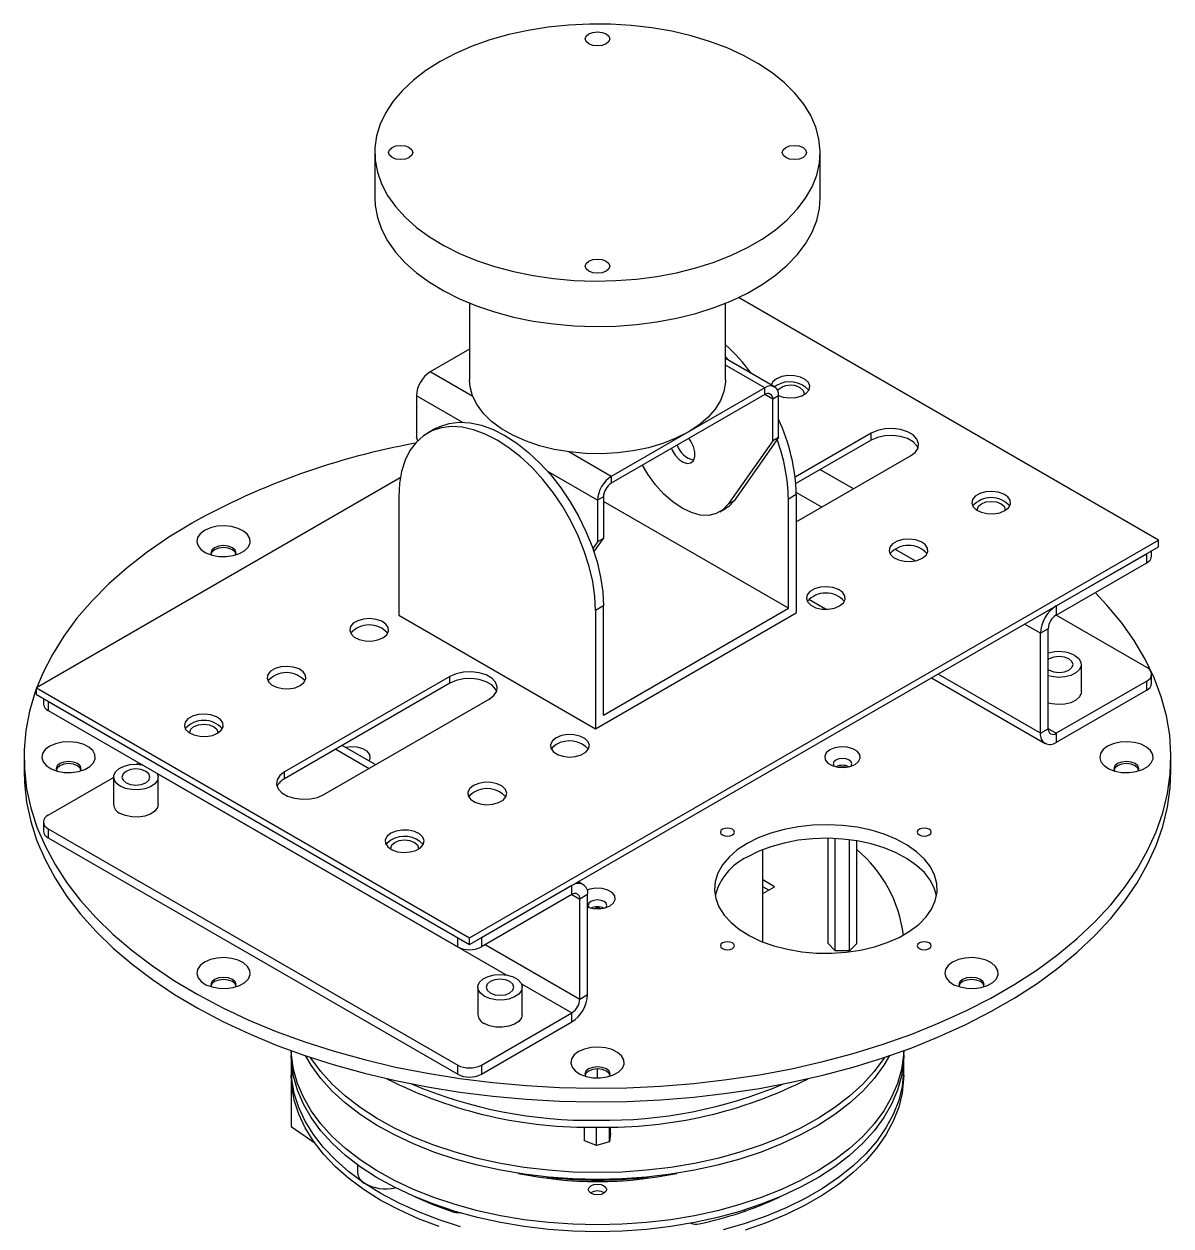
# Model space of a CAD drawing. Header units: millimetres. Extents: x 0 to 597, y 0 to 420.
# Drawn here: x 173 to 241.6, y 110.2 to 182.1 of the extents above; entities that cross this region are included whole.
import ezdxf

# ---------------------------------------------------------------- set-up
doc = ezdxf.new("R2010")
doc.units = ezdxf.units.MM

msp = doc.modelspace()

# ---------------------------------------------------------------- linework, layer by layer
at = {"color": 7, "linetype": 'Continuous', "lineweight": 25}
for p, q in [((193.96, 174.457), (193.96, 171.736)), ((220.627, 171.736), (220.627, 174.457)), ((240.881, 151.253), (215.727, 165.774)), ((199.627, 165.438), (199.627, 160.848)), ((214.96, 160.848), (214.96, 165.438)), ((199.627, 162.682), (197.276, 161.325)), ((215.169, 162.003), (214.96, 162.223)), ((217.894, 160.43), (214.96, 162.124)), ((218.018, 160.506), (217.9, 160.426)), ((196.451, 159.896), (196.451, 157.402)), ((217.311, 160.372), (208.118, 155.065)), ((217.311, 159.964), (208.118, 154.657)), ((217.311, 159.964), (217.311, 160.372)), ((218.136, 159.896), (217.782, 159.692)), ((218.136, 157.402), (218.136, 159.896)), ((217.782, 157.198), (217.782, 159.692)), ((197.588, 157.927), (197.117, 157.655)), ((223.675, 157.648), (219.131, 155.025)), ((223.675, 157.24), (223.675, 157.648)), ((196.528, 157.202), (196.451, 157.402)), ((217.782, 157.198), (215.117, 153.405)), ((218.136, 157.402), (215.47, 153.609)), ((218.136, 157.402), (217.782, 157.198)), ((223.675, 157.24), (219.169, 154.639)), ((219.196, 152.342), (226.032, 156.288)), ((195.482, 154.98), (173.706, 142.409)), ((208.118, 155.065), (208.118, 154.657)), ((195.39, 153.84), (195.39, 146.763)), ((207.647, 153.841), (207.293, 153.637)), ((207.293, 153.637), (207.293, 151.143)), ((207.647, 153.841), (207.647, 151.347)), ((218.725, 147.171), (207.647, 153.567)), ((215.47, 153.609), (215.117, 153.405)), ((219.196, 153.976), (218.725, 153.704)), ((218.725, 147.171), (218.725, 153.704)), ((219.196, 153.976), (219.196, 146.899)), ((214.611, 152.936), (214.964, 153.14)), ((199.633, 127.441), (240.881, 151.253)), ((207.293, 151.143), (207.013, 150.744)), ((207.082, 150.543), (207.647, 151.347)), ((207.647, 151.347), (207.293, 151.143)), ((240.881, 150.845), (240.881, 151.253)), ((199.633, 127.033), (240.881, 150.845)), ((234.753, 147.307), (240.174, 150.437)), ((240.174, 149.892), (240.174, 150.437)), ((240.467, 150.301), (240.467, 150.606)), ((234.753, 146.763), (240.174, 149.892)), ((207.647, 147.308), (207.175, 147.036)), ((207.175, 147.036), (207.175, 139.96)), ((207.175, 139.96), (219.196, 146.899)), ((207.647, 140.776), (207.647, 147.308)), ((207.647, 140.776), (218.725, 147.171)), ((234.753, 147.307), (234.753, 146.763)), ((195.39, 146.763), (207.175, 139.96)), ((240.174, 143.632), (234.752, 146.762)), ((234.281, 145.946), (233.81, 145.674)), ((233.81, 139.686), (233.81, 145.674)), ((234.281, 139.958), (234.281, 145.946)), ((236.263, 142.169), (236.263, 143.803)), ((240.467, 142.68), (240.467, 143.224)), ((198.454, 143.089), (188.555, 137.374)), ((198.454, 142.681), (188.555, 136.966)), ((198.454, 142.681), (198.454, 143.089)), ((227.29, 142.999), (234.086, 139.076)), ((240.174, 142.816), (234.753, 139.686)), ((240.174, 142.271), (240.174, 142.816)), ((173.706, 142.001), (173.706, 142.409)), ((173.706, 142.409), (199.633, 127.441)), ((173.706, 142.001), (199.633, 127.033)), ((240.174, 142.271), (234.753, 139.142)), ((174.12, 141.761), (174.12, 141.456)), ((174.413, 141.592), (198.926, 127.441)), ((174.413, 141.592), (174.413, 141.048)), ((174.413, 141.048), (198.926, 126.897)), ((190.912, 136.014), (200.811, 141.729)), ((233.81, 139.686), (234.281, 139.958)), ((234.753, 139.686), (234.753, 139.142)), ((194.013, 137.804), (192.01, 138.96)), ((172.96, 138.257), (172.96, 137.441)), ((241.627, 137.441), (241.627, 138.257)), ((179.694, 137.837), (179.834, 137.917)), ((174.413, 134.788), (178.324, 137.046)), ((178.324, 137.067), (178.324, 135.434)), ((180.991, 135.434), (180.991, 137.067)), ((188.555, 136.966), (188.555, 137.374)), ((174.12, 134.38), (174.12, 133.835)), ((174.413, 133.971), (198.926, 119.82)), ((174.413, 133.971), (174.413, 133.427)), ((174.413, 133.427), (198.926, 119.276)), ((221.094, 127.1), (221.094, 133.397)), ((221.524, 126.666), (221.524, 133.384)), ((222.39, 126.664), (222.39, 133.308)), ((222.826, 127.096), (222.826, 133.244)), ((217.193, 127.192), (217.193, 132.723)), ((205.761, 130.571), (200.34, 127.441)), ((205.761, 130.027), (205.761, 130.571)), ((206.428, 130.637), (206.152, 130.796)), ((217.9, 130.5), (217.193, 130.908)), ((217.193, 130.091), (217.9, 130.5)), ((217.546, 130.296), (217.193, 130.5)), ((205.761, 130.027), (200.34, 126.897)), ((206.704, 130.026), (206.233, 129.754)), ((206.233, 123.766), (206.233, 129.754)), ((206.704, 124.038), (206.704, 130.026)), ((198.926, 126.897), (198.926, 127.441)), ((199.633, 127.033), (199.633, 127.441)), ((200.34, 127.441), (200.34, 126.897)), ((221.524, 126.666), (221.094, 127.1)), ((222.39, 126.664), (221.524, 126.666)), ((222.826, 127.096), (222.39, 126.664)), ((200.126, 124.481), (200.126, 122.848)), ((202.793, 122.848), (202.793, 124.481)), ((206.233, 123.766), (206.704, 124.038)), ((200.34, 119.82), (205.761, 122.95)), ((200.34, 119.276), (205.761, 122.405)), ((205.761, 122.405), (205.761, 122.95)), ((188.96, 120.683), (188.96, 120.43)), ((225.627, 120.43), (225.627, 120.683)), ((188.949, 119.673), (188.96, 119.678)), ((188.96, 119.666), (188.949, 119.673)), ((188.949, 119.673), (188.949, 116.135)), ((188.96, 119.613), (188.96, 119.205)), ((198.926, 119.276), (198.926, 119.82)), ((200.34, 119.82), (200.34, 119.276)), ((207.29, 119.053), (207.29, 119.593)), ((225.627, 119.205), (225.627, 119.613)), ((188.949, 116.135), (190.32, 115.204)), ((206.516, 115.281), (206.516, 116.116)), ((207.234, 115.002), (207.234, 116.106)), ((208.012, 115.222), (208.012, 116.114)), ((208.071, 115.721), (208.071, 116.116)), ((207.234, 115.002), (206.516, 115.281)), ((208.012, 115.222), (207.234, 115.002)), ((208.071, 115.721), (208.012, 115.222)), ((192.929, 113.853), (192.929, 113.381)), ((198.052, 111.227), (198.052, 111.289)), ((216.111, 111.077), (216.075, 111.139)), ((216.707, 111.348), (216.707, 111.291))]:
    msp.add_line(p, q, dxfattribs=at)
at = {"color": 8, "linetype": 'Continuous', "lineweight": 25}
for p, q in [((199.822, 159.855), (197.276, 161.325)), ((217.311, 160.372), (214.96, 161.729)), ((199.186, 158.317), (196.451, 159.896)), ((217.782, 159.692), (217.311, 159.964)), ((208.118, 155.065), (205.572, 156.535)), ((222.614, 154.315), (220.61, 155.471)), ((207.293, 153.637), (204.323, 155.351)), ((220.728, 153.226), (219.195, 154.111)), ((226.305, 150.007), (225.089, 150.709)), ((220.95, 147.11), (219.937, 147.695)), ((233.81, 145.674), (232.867, 146.219)), ((233.81, 139.686), (227.681, 143.225)), ((234.753, 139.686), (234.281, 139.958)), ((191.619, 138.735), (193.622, 137.578)), ((179.834, 137.917), (180.025, 137.807)), ((180.939, 137.28), (201.828, 125.221)), ((205.761, 130.026), (206.233, 129.754)), ((200.575, 127.032), (206.233, 123.766)), ((202.741, 124.693), (205.761, 122.95))]:
    msp.add_line(p, q, dxfattribs=at)
at = {"color": 7, "linetype": 'Continuous', "lineweight": 25, "flags": 128}
for points in [[(197.865, 179.9), (197.024, 179.367), (196.273, 178.79), (195.618, 178.175), (195.066, 177.528), (194.622, 176.853), (194.289, 176.158), (194.071, 175.447), (193.968, 174.728), (193.983, 174.006), (194.114, 173.289), (194.362, 172.582), (194.723, 171.891), (195.195, 171.223), (195.772, 170.583), (196.452, 169.977), (197.226, 169.411), (198.089, 168.889), (199.033, 168.415), (200.049, 167.995), (201.129, 167.632), (202.263, 167.329), (203.442, 167.088), (204.654, 166.913), (205.889, 166.803), (207.137, 166.761), (208.386, 166.786), (209.626, 166.879), (210.845, 167.038), (212.033, 167.263), (213.179, 167.551), (214.273, 167.899), (215.306, 168.305), (216.269, 168.766), (217.153, 169.276), (217.95, 169.831), (218.654, 170.428), (219.257, 171.06), (219.756, 171.721), (220.145, 172.407), (220.421, 173.111), (220.582, 173.826), (220.626, 174.548), (220.552, 175.268), (220.363, 175.981), (220.058, 176.681), (219.641, 177.361), (219.116, 178.016), (218.487, 178.639), (217.759, 179.226), (216.94, 179.771), (216.035, 180.269), (215.054, 180.716), (214.005, 181.108), (212.897, 181.442), (211.739, 181.714), (210.542, 181.922), (209.317, 182.065), (208.074, 182.141), (206.824, 182.15), (205.579, 182.091), (204.348, 181.964), (203.143, 181.772), (201.975, 181.516), (200.853, 181.197), (199.788, 180.819), (198.789, 180.386), (197.865, 179.9)], [(207.812, 180.961), (207.574, 180.87), (207.293, 180.837), (207.013, 180.87), (206.775, 180.961), (206.616, 181.099), (206.56, 181.261), (206.616, 181.423), (206.775, 181.56), (207.013, 181.652), (207.293, 181.684), (207.574, 181.652), (207.812, 181.56), (207.971, 181.423), (208.027, 181.261), (207.971, 181.099), (207.812, 180.961)], [(196.027, 174.158), (195.789, 174.066), (195.508, 174.034), (195.228, 174.066), (194.99, 174.158), (194.831, 174.295), (194.775, 174.457), (194.831, 174.619), (194.99, 174.757), (195.228, 174.848), (195.508, 174.881), (195.789, 174.848), (196.027, 174.757), (196.186, 174.619), (196.241, 174.457), (196.186, 174.295), (196.027, 174.158)], [(219.597, 174.158), (219.359, 174.066), (219.078, 174.034), (218.798, 174.066), (218.56, 174.158), (218.401, 174.295), (218.345, 174.457), (218.401, 174.619), (218.56, 174.757), (218.798, 174.848), (219.078, 174.881), (219.359, 174.848), (219.597, 174.757), (219.756, 174.619), (219.812, 174.457), (219.756, 174.295), (219.597, 174.158)], [(193.96, 171.736), (193.983, 171.285), (194.114, 170.567), (194.362, 169.86), (194.723, 169.169), (195.195, 168.501), (195.772, 167.861), (196.452, 167.255), (197.226, 166.689), (198.089, 166.167), (199.033, 165.694), (200.049, 165.274), (201.129, 164.91), (202.263, 164.607), (203.442, 164.367), (204.654, 164.191), (205.889, 164.081), (207.137, 164.039), (208.386, 164.064), (209.626, 164.157), (210.845, 164.316), (212.033, 164.541), (213.179, 164.829), (214.273, 165.177), (215.306, 165.584), (216.269, 166.044), (217.153, 166.554), (217.95, 167.11), (218.654, 167.706), (219.257, 168.338), (219.756, 169), (220.145, 169.685), (220.421, 170.389), (220.582, 171.105), (220.627, 171.736)], [(207.812, 167.355), (207.574, 167.263), (207.293, 167.231), (207.013, 167.263), (206.775, 167.355), (206.616, 167.492), (206.56, 167.654), (206.616, 167.816), (206.775, 167.953), (207.013, 168.045), (207.293, 168.077), (207.574, 168.045), (207.812, 167.953), (207.971, 167.816), (208.027, 167.654), (207.971, 167.492), (207.812, 167.355)], [(212.714, 157.719), (211.992, 157.351), (211.196, 157.039), (210.338, 156.786), (209.432, 156.598), (208.493, 156.477), (207.534, 156.425), (206.572, 156.442), (205.621, 156.529), (204.696, 156.684), (203.813, 156.905), (202.984, 157.188), (202.223, 157.528), (201.542, 157.921), (200.952, 158.361), (200.462, 158.839), (200.08, 159.349), (199.811, 159.883), (199.661, 160.432), (199.627, 160.848)], [(214.96, 160.848), (214.956, 160.709), (214.866, 160.156), (214.656, 159.614), (214.329, 159.091), (213.892, 158.595), (213.351, 158.136), (212.714, 157.719)], [(218.018, 160.914), (217.795, 160.734), (217.691, 160.547)], [(218.136, 159.902), (218.419, 159.81), (218.794, 159.765), (219.176, 159.792), (219.521, 159.89), (219.792, 160.047), (219.961, 160.246), (220.008, 160.466), (219.93, 160.683), (219.733, 160.873), (219.44, 161.016), (219.082, 161.097), (218.698, 161.106), (218.33, 161.043), (218.018, 160.914), (218.018, 160.914)], [(219.432, 160.37), (219.613, 160.214), (219.676, 160.03), (219.668, 159.962)], [(197.588, 157.927), (197.847, 158.059), (198.407, 158.243), (199.016, 158.316), (199.665, 158.279), (200.344, 158.131), (201.044, 157.875), (201.754, 157.515), (202.465, 157.055), (203.164, 156.503), (203.844, 155.866), (204.493, 155.154), (205.102, 154.378), (205.662, 153.548), (206.165, 152.676), (206.604, 151.776), (206.972, 150.86), (207.264, 149.942), (207.476, 149.036), (207.604, 148.153), (207.647, 147.308)], [(207.175, 147.036), (207.132, 147.881), (207.004, 148.764), (206.792, 149.67), (206.5, 150.588), (206.132, 151.504), (205.693, 152.404), (205.19, 153.276), (204.63, 154.106), (204.021, 154.882), (203.372, 155.594), (202.693, 156.231), (201.993, 156.783), (201.283, 157.243), (200.573, 157.603), (199.873, 157.859), (199.193, 158.007), (198.544, 158.044), (197.936, 157.97), (197.375, 157.787), (196.872, 157.496), (196.433, 157.103), (196.065, 156.612), (195.773, 156.032), (195.562, 155.369), (195.433, 154.635), (195.39, 153.84)], [(226.032, 156.288), (226.316, 156.507), (226.482, 156.764), (226.516, 157.037), (226.415, 157.304), (226.187, 157.545), (225.852, 157.738), (225.436, 157.87), (224.972, 157.928), (224.499, 157.908), (224.054, 157.813), (223.675, 157.648)], [(211.714, 156.733), (211.756, 156.639), (211.942, 156.335), (212.173, 156.084), (212.424, 155.915), (212.669, 155.845), (212.88, 155.883), (213.035, 156.023), (213.116, 156.251), (213.116, 156.543), (213.035, 156.865), (212.88, 157.185), (212.767, 157.349)], [(226.482, 156.764), (226.415, 156.896), (226.187, 157.136), (225.852, 157.33), (225.436, 157.461), (224.972, 157.52), (224.499, 157.5), (224.054, 157.404), (223.675, 157.24)], [(215.117, 153.405), (214.798, 153.064), (214.406, 152.838), (213.952, 152.733), (213.449, 152.752), (212.913, 152.896), (212.361, 153.159), (211.808, 153.534), (211.273, 154.009), (210.77, 154.57), (210.316, 155.199), (209.996, 155.741)], [(231.688, 153.022), (231.912, 153.203), (232.021, 153.415), (232.005, 153.637), (231.866, 153.843), (231.618, 154.012), (231.288, 154.126), (230.912, 154.171), (230.531, 154.144), (230.186, 154.047), (229.914, 153.89), (229.745, 153.691), (229.698, 153.471), (229.777, 153.254), (229.973, 153.063), (230.266, 152.92), (230.624, 152.839), (231.008, 152.83), (231.376, 152.893), (231.688, 153.022)], [(215.47, 153.609), (215.152, 153.268), (214.964, 153.14)], [(230.039, 153.022), (230.03, 153.09), (230.094, 153.274), (230.274, 153.43), (230.545, 153.535), (230.863, 153.571), (231.182, 153.535), (231.453, 153.43)], [(231.453, 153.43), (231.633, 153.274), (231.697, 153.09), (231.688, 153.022)], [(183.016, 152.272), (181.633, 151.426), (180.339, 150.534), (179.137, 149.599), (178.032, 148.626), (177.029, 147.617), (176.13, 146.575), (175.338, 145.505), (174.656, 144.41), (174.087, 143.293), (173.726, 142.42)], [(183.77, 151.837), (183.507, 151.637), (183.347, 151.403), (183.302, 151.152), (183.377, 150.904), (183.564, 150.677), (183.85, 150.488), (184.214, 150.35), (184.63, 150.274), (185.065, 150.265), (185.489, 150.325), (185.868, 150.448), (186.176, 150.626), (186.39, 150.845), (186.493, 151.089), (186.478, 151.341), (186.346, 151.581), (186.107, 151.791), (185.779, 151.956), (185.386, 152.064), (184.956, 152.107), (184.523, 152.081), (184.117, 151.989), (183.77, 151.837)], [(226.739, 150.165), (226.962, 150.345), (227.071, 150.558), (227.056, 150.779), (226.916, 150.986), (226.668, 151.155), (226.338, 151.268), (225.962, 151.314), (225.581, 151.286), (225.236, 151.189), (224.964, 151.032), (224.796, 150.833), (224.748, 150.613), (224.827, 150.396), (225.023, 150.206), (225.317, 150.062), (225.674, 149.982), (226.058, 149.973), (226.426, 150.036), (226.739, 150.165)], [(184.371, 150.796), (184.209, 150.655), (184.152, 150.49), (184.188, 150.357)], [(184.371, 150.673), (184.209, 150.533), (184.159, 150.429)], [(185.616, 150.357), (185.652, 150.49), (185.594, 150.655), (185.432, 150.796), (185.189, 150.89), (184.902, 150.923), (184.615, 150.89), (184.371, 150.796)], [(185.644, 150.429), (185.594, 150.533), (185.432, 150.673), (185.189, 150.767), (184.902, 150.8), (184.615, 150.767), (184.371, 150.673)], [(221.789, 147.307), (222.012, 147.488), (222.122, 147.7), (222.106, 147.922), (221.966, 148.128), (221.718, 148.297), (221.388, 148.411), (221.012, 148.456), (220.631, 148.429), (220.286, 148.332), (220.015, 148.175), (219.846, 147.976), (219.798, 147.756), (219.877, 147.539), (220.074, 147.348), (220.367, 147.205), (220.725, 147.124), (221.108, 147.115), (221.476, 147.178), (221.789, 147.307)], [(173.706, 142.366), (173.632, 142.16), (173.293, 141.013), (173.072, 139.856), (172.968, 138.694), (172.983, 137.53), (173.116, 136.369), (173.367, 135.214), (173.735, 134.07), (174.218, 132.94), (174.816, 131.829), (175.525, 130.74), (176.344, 129.676), (177.27, 128.643), (178.299, 127.642), (179.428, 126.678), (180.654, 125.754), (181.971, 124.873), (183.375, 124.038), (184.862, 123.252), (186.426, 122.518), (188.062, 121.838), (189.764, 121.215), (191.527, 120.651), (193.344, 120.147), (195.209, 119.705), (197.116, 119.328), (199.058, 119.016), (201.028, 118.77), (203.02, 118.591), (205.027, 118.48), (207.041, 118.438), (209.057, 118.463), (211.066, 118.557), (213.062, 118.719), (215.038, 118.948), (216.988, 119.244), (218.904, 119.605), (220.781, 120.031), (222.61, 120.519), (224.387, 121.068), (226.105, 121.677), (227.758, 122.343), (229.341, 123.064), (230.847, 123.837), (232.273, 124.66), (233.612, 125.53), (234.861, 126.443), (236.014, 127.398), (237.069, 128.389), (238.021, 129.415), (238.867, 130.471), (239.604, 131.554), (240.229, 132.661), (240.742, 133.786), (241.138, 134.927), (241.419, 136.08), (241.581, 137.239), (241.626, 138.403), (241.552, 139.566), (241.36, 140.724), (241.05, 141.874), (240.624, 143.012), (240.084, 144.133), (239.43, 145.233), (238.665, 146.31), (237.792, 147.359), (237.085, 148.109)], [(194.447, 145.402), (194.671, 145.583), (194.78, 145.795), (194.764, 146.017), (194.625, 146.223), (194.377, 146.393), (194.047, 146.506), (193.671, 146.552), (193.29, 146.524), (192.945, 146.427), (192.673, 146.27), (192.504, 146.071), (192.457, 145.851), (192.536, 145.634), (192.732, 145.443), (193.025, 145.3), (193.383, 145.219), (193.767, 145.21), (194.135, 145.274), (194.447, 145.402)], [(235.872, 144.347), (236.108, 144.162), (236.239, 143.946), (236.254, 143.716), (236.151, 143.495), (235.94, 143.3), (235.639, 143.151), (235.274, 143.059), (234.879, 143.033), (234.489, 143.076), (234.281, 143.13)], [(234.281, 143.5), (234.34, 143.462), (234.61, 143.358), (234.929, 143.321), (235.248, 143.358), (235.519, 143.462), (235.699, 143.618), (235.763, 143.803), (235.699, 143.987), (235.519, 144.143), (235.248, 144.247), (234.929, 144.284), (234.61, 144.247), (234.34, 144.143), (234.281, 144.105)], [(189.498, 142.545), (189.721, 142.725), (189.83, 142.938), (189.815, 143.159), (189.675, 143.366), (189.427, 143.535), (189.097, 143.649), (188.721, 143.694), (188.34, 143.667), (187.995, 143.569), (187.723, 143.413), (187.555, 143.213), (187.507, 142.993), (187.586, 142.776), (187.783, 142.586), (188.076, 142.443), (188.433, 142.362), (188.817, 142.353), (189.185, 142.416), (189.498, 142.545)], [(200.811, 141.729), (201.096, 141.948), (201.262, 142.204), (201.295, 142.477), (201.195, 142.745), (200.967, 142.985), (200.632, 143.179), (200.215, 143.31), (199.752, 143.369), (199.279, 143.349), (198.834, 143.253), (198.454, 143.089)], [(201.262, 142.205), (201.195, 142.337), (200.967, 142.577), (200.632, 142.771), (200.215, 142.902), (199.752, 142.96), (199.279, 142.941), (198.834, 142.845), (198.454, 142.681)], [(236.263, 142.169), (236.254, 142.083), (236.151, 141.862), (235.94, 141.667), (235.639, 141.518), (235.274, 141.426), (234.879, 141.4), (234.489, 141.443), (234.281, 141.497)], [(184.548, 139.687), (184.771, 139.868), (184.881, 140.08), (184.865, 140.302), (184.725, 140.508), (184.477, 140.678), (184.147, 140.791), (183.771, 140.837), (183.39, 140.809), (183.045, 140.712), (182.774, 140.555), (182.605, 140.356), (182.557, 140.136), (182.636, 139.919), (182.833, 139.728), (183.126, 139.585), (183.484, 139.505), (183.867, 139.495), (184.235, 139.559), (184.548, 139.687)], [(182.898, 139.688), (182.89, 139.755), (182.953, 139.94), (183.134, 140.096), (183.404, 140.2), (183.723, 140.237), (184.042, 140.2), (184.312, 140.096), (184.493, 139.94), (184.556, 139.755), (184.548, 139.688)], [(204.818, 139.415), (204.595, 139.235), (204.486, 139.022), (204.502, 138.801), (204.641, 138.594), (204.889, 138.425), (205.219, 138.312), (205.595, 138.266), (205.976, 138.294), (206.321, 138.391), (206.593, 138.548), (206.762, 138.747), (206.809, 138.967), (206.73, 139.184), (206.534, 139.374), (206.241, 139.518), (205.883, 139.598), (205.499, 139.607), (205.131, 139.544), (204.818, 139.415)], [(174.495, 138.911), (174.232, 138.71), (174.072, 138.476), (174.028, 138.226), (174.102, 137.978), (174.289, 137.751), (174.575, 137.561), (174.939, 137.423), (175.355, 137.347), (175.79, 137.339), (176.214, 137.398), (176.593, 137.521), (176.901, 137.699), (177.115, 137.919), (177.218, 138.163), (177.203, 138.414), (177.072, 138.654), (176.833, 138.864), (176.504, 139.03), (176.111, 139.138), (175.681, 139.181), (175.248, 139.155), (174.842, 139.063), (174.495, 138.911)], [(204.818, 139.007), (204.595, 138.827), (204.532, 138.735)], [(237.829, 138.911), (237.565, 138.71), (237.405, 138.476), (237.361, 138.226), (237.435, 137.978), (237.622, 137.751), (237.908, 137.561), (238.273, 137.423), (238.688, 137.347), (239.124, 137.339), (239.547, 137.398), (239.927, 137.521), (240.235, 137.699), (240.448, 137.919), (240.552, 138.163), (240.537, 138.414), (240.405, 138.654), (240.166, 138.864), (239.837, 139.03), (239.444, 139.138), (239.015, 139.181), (238.581, 139.155), (238.176, 139.063), (237.829, 138.911)], [(193.619, 138.031), (193.689, 138.204), (193.657, 138.417), (193.5, 138.611), (193.238, 138.762), (192.903, 138.852), (192.534, 138.871), (192.235, 138.83)], [(221.206, 138.693), (220.993, 138.518), (220.897, 138.311), (220.93, 138.098), (221.086, 137.904), (221.348, 137.753), (221.684, 137.663), (222.053, 137.644), (222.411, 137.699), (222.714, 137.822), (222.927, 137.997), (223.023, 138.204), (222.99, 138.417), (222.834, 138.611), (222.572, 138.762), (222.236, 138.852), (221.867, 138.871), (221.509, 138.815), (221.206, 138.693)], [(222.481, 137.72), (222.483, 137.724), (222.527, 137.849), (222.483, 137.974), (222.361, 138.08), (222.177, 138.151), (221.96, 138.176), (221.743, 138.151), (221.559, 138.08)], [(175.096, 137.869), (174.934, 137.729), (174.877, 137.563), (174.913, 137.431)], [(175.096, 137.747), (174.934, 137.607), (174.884, 137.502)], [(176.341, 137.431), (176.377, 137.563), (176.32, 137.729), (176.157, 137.869), (175.914, 137.963), (175.627, 137.996), (175.34, 137.963), (175.096, 137.869)], [(176.369, 137.502), (176.32, 137.607), (176.157, 137.747), (175.914, 137.841), (175.627, 137.874), (175.34, 137.841), (175.096, 137.747)], [(178.714, 136.523), (178.478, 136.707), (178.347, 136.924), (178.332, 137.153), (178.435, 137.375), (178.647, 137.569), (178.948, 137.719), (179.312, 137.811), (179.707, 137.836), (180.025, 137.807)], [(180.246, 137.407), (179.976, 137.512), (179.657, 137.548), (179.338, 137.512), (179.068, 137.407), (178.887, 137.251), (178.824, 137.067), (178.887, 136.883), (179.068, 136.727), (179.338, 136.623), (179.657, 136.586), (179.976, 136.623), (180.246, 136.727), (180.427, 136.883), (180.491, 137.067), (180.427, 137.251), (180.246, 137.407)], [(221.559, 138.08), (221.436, 137.974), (221.393, 137.849), (221.436, 137.724), (221.439, 137.72)], [(221.961, 137.681), (221.802, 137.663), (221.762, 137.652)], [(222.158, 137.652), (222.121, 137.663), (221.961, 137.681)], [(238.43, 137.869), (238.267, 137.729), (238.21, 137.563), (238.246, 137.431)], [(238.43, 137.747), (238.267, 137.607), (238.217, 137.502)], [(239.674, 137.431), (239.71, 137.563), (239.653, 137.729), (239.49, 137.869), (239.247, 137.963), (238.96, 137.996), (238.673, 137.963), (238.43, 137.869)], [(239.702, 137.502), (239.653, 137.607), (239.49, 137.747), (239.247, 137.841), (238.96, 137.874), (238.673, 137.841), (238.43, 137.747)], [(172.96, 137.441), (172.983, 136.714), (173.116, 135.552), (173.367, 134.398), (173.735, 133.254), (174.218, 132.124), (174.816, 131.012), (175.525, 129.923), (176.344, 128.86), (177.27, 127.826), (178.299, 126.826), (179.428, 125.862), (180.654, 124.937), (181.971, 124.056), (183.375, 123.222), (184.862, 122.436), (186.426, 121.702), (188.062, 121.022), (189.764, 120.399), (191.527, 119.834), (193.344, 119.33), (195.209, 118.889), (197.116, 118.511), (199.058, 118.199), (201.028, 117.953), (203.02, 117.775), (205.027, 117.664), (207.041, 117.621), (209.057, 117.647), (211.066, 117.741), (213.062, 117.902), (215.038, 118.132), (216.988, 118.427), (218.904, 118.788), (220.781, 119.214), (222.61, 119.702), (224.387, 120.252), (226.105, 120.861), (227.758, 121.527), (229.341, 122.247), (230.847, 123.02), (232.273, 123.843), (233.612, 124.713), (234.861, 125.627), (236.014, 126.581), (237.069, 127.573), (238.021, 128.599), (238.867, 129.655), (239.604, 130.738), (240.229, 131.844), (240.742, 132.97), (241.138, 134.111), (241.419, 135.263), (241.581, 136.423), (241.627, 137.441)], [(180.939, 137.28), (180.99, 137.096), (180.945, 136.868), (180.786, 136.658), (180.527, 136.484), (180.19, 136.362), (179.806, 136.302), (179.409, 136.311), (179.034, 136.387), (178.714, 136.523)], [(188.555, 137.374), (188.271, 137.155), (188.105, 136.899), (188.071, 136.625), (188.172, 136.358), (188.399, 136.117), (188.735, 135.924), (189.151, 135.793), (189.615, 135.734), (190.088, 135.754), (190.532, 135.85), (190.912, 136.014)], [(199.869, 136.558), (199.645, 136.377), (199.536, 136.165), (199.552, 135.943), (199.691, 135.737), (199.94, 135.568), (200.27, 135.454), (200.645, 135.409), (201.026, 135.436), (201.372, 135.534), (201.643, 135.69), (201.812, 135.89), (201.859, 136.11), (201.78, 136.327), (201.584, 136.517), (201.291, 136.66), (200.933, 136.741), (200.549, 136.75), (200.181, 136.687), (199.869, 136.558)], [(199.869, 136.15), (199.645, 135.969), (199.582, 135.878)], [(180.991, 135.434), (180.945, 135.235), (180.786, 135.025), (180.527, 134.851), (180.19, 134.729), (179.806, 134.669), (179.409, 134.678), (179.034, 134.754), (178.714, 134.89)], [(194.919, 133.7), (194.696, 133.52), (194.586, 133.308), (194.602, 133.086), (194.742, 132.88), (194.99, 132.71), (195.32, 132.597), (195.696, 132.551), (196.077, 132.579), (196.422, 132.676), (196.693, 132.833), (196.862, 133.032), (196.91, 133.252), (196.831, 133.469), (196.634, 133.66), (196.341, 133.803), (195.983, 133.883), (195.6, 133.893), (195.231, 133.829), (194.919, 133.7)], [(216.25, 133.087), (215.664, 132.7), (215.172, 132.271), (214.784, 131.808), (214.506, 131.32), (214.343, 130.815), (214.298, 130.301), (214.373, 129.789), (214.565, 129.287), (214.871, 128.804), (215.286, 128.349), (215.802, 127.93), (216.41, 127.555), (217.1, 127.229), (217.858, 126.96), (218.672, 126.751), (219.527, 126.607), (220.408, 126.53), (221.298, 126.522), (222.183, 126.582), (223.045, 126.709), (223.871, 126.902), (224.645, 127.157), (225.353, 127.468), (225.982, 127.832), (226.523, 128.241), (226.964, 128.687), (227.297, 129.164), (227.518, 129.662), (227.622, 130.173), (227.607, 130.687), (227.474, 131.195), (227.224, 131.688), (226.863, 132.158), (226.396, 132.596), (225.833, 132.994), (225.183, 133.346), (224.457, 133.644), (223.669, 133.883), (222.832, 134.06), (221.963, 134.171), (221.075, 134.213), (220.186, 134.188), (219.31, 134.094), (218.464, 133.933), (217.663, 133.709), (216.92, 133.425), (216.25, 133.087)], [(214.777, 133.937), (214.686, 133.859), (214.655, 133.767), (214.686, 133.675), (214.777, 133.597), (214.912, 133.545), (215.071, 133.527), (215.231, 133.545), (215.366, 133.597), (215.456, 133.675), (215.488, 133.767), (215.456, 133.859), (215.366, 133.937), (215.231, 133.989), (215.071, 134.008), (214.912, 133.989), (214.777, 133.937)], [(226.562, 133.937), (226.472, 133.859), (226.44, 133.767), (226.472, 133.675), (226.562, 133.597), (226.697, 133.545), (226.857, 133.527), (227.016, 133.545), (227.151, 133.597), (227.242, 133.675), (227.273, 133.767), (227.242, 133.859), (227.151, 133.937), (227.016, 133.989), (226.857, 134.008), (226.697, 133.989), (226.562, 133.937)], [(194.919, 133.292), (194.696, 133.112), (194.632, 133.02)], [(194.919, 132.748), (194.911, 132.816), (194.974, 133), (195.155, 133.156), (195.425, 133.26), (195.744, 133.297), (196.063, 133.26), (196.333, 133.156), (196.514, 133), (196.577, 132.816), (196.569, 132.748)], [(227.593, 129.957), (227.474, 130.378), (227.224, 130.872), (226.863, 131.342), (226.396, 131.78), (225.833, 132.178), (225.183, 132.529), (224.457, 132.827), (223.669, 133.066), (222.832, 133.243), (221.963, 133.354), (221.075, 133.397), (220.186, 133.371), (219.31, 133.277), (218.464, 133.117), (217.663, 132.893), (216.92, 132.609), (216.25, 132.27)], [(206.703, 129.278), (207.017, 129.196), (207.386, 129.177), (207.744, 129.232), (208.048, 129.355), (208.26, 129.53), (208.356, 129.737), (208.324, 129.95), (208.167, 130.144), (207.905, 130.295), (207.569, 130.385), (207.2, 130.404), (206.842, 130.349), (206.672, 130.291)], [(206.893, 129.614), (206.77, 129.507), (206.727, 129.382), (206.77, 129.257), (206.773, 129.253)], [(207.814, 129.253), (207.817, 129.257), (207.86, 129.382), (207.817, 129.507), (207.694, 129.614), (207.51, 129.684), (207.293, 129.709), (207.076, 129.684), (206.893, 129.614)], [(214.777, 127.134), (214.686, 127.056), (214.655, 126.964), (214.686, 126.872), (214.777, 126.794), (214.912, 126.742), (215.071, 126.723), (215.231, 126.742), (215.366, 126.794), (215.456, 126.872), (215.488, 126.964), (215.456, 127.056), (215.366, 127.134), (215.231, 127.186), (215.071, 127.204), (214.912, 127.186), (214.777, 127.134)], [(226.562, 127.134), (226.472, 127.056), (226.44, 126.964), (226.472, 126.872), (226.562, 126.794), (226.697, 126.742), (226.857, 126.723), (227.016, 126.742), (227.151, 126.794), (227.242, 126.872), (227.273, 126.964), (227.242, 127.056), (227.151, 127.134), (227.016, 127.186), (226.857, 127.204), (226.697, 127.186), (226.562, 127.134)], [(183.77, 125.984), (183.507, 125.784), (183.347, 125.55), (183.302, 125.299), (183.377, 125.052), (183.564, 124.824), (183.85, 124.635), (184.214, 124.497), (184.63, 124.421), (185.065, 124.412), (185.489, 124.472), (185.868, 124.595), (186.176, 124.773), (186.39, 124.992), (186.493, 125.236), (186.478, 125.488), (186.346, 125.728), (186.107, 125.938), (185.779, 126.103), (185.386, 126.211), (184.956, 126.254), (184.523, 126.228), (184.117, 126.136), (183.77, 125.984)], [(228.554, 125.984), (228.29, 125.784), (228.13, 125.55), (228.086, 125.299), (228.16, 125.052), (228.347, 124.824), (228.633, 124.635), (228.998, 124.497), (229.413, 124.421), (229.849, 124.412), (230.272, 124.472), (230.652, 124.595), (230.96, 124.773), (231.173, 124.992), (231.277, 125.236), (231.262, 125.488), (231.13, 125.728), (230.891, 125.938), (230.563, 126.103), (230.169, 126.211), (229.74, 126.254), (229.306, 126.228), (228.901, 126.136), (228.554, 125.984)], [(200.517, 123.937), (200.281, 124.121), (200.15, 124.338), (200.135, 124.567), (200.238, 124.789), (200.449, 124.983), (200.75, 125.133), (201.115, 125.224), (201.509, 125.25), (201.9, 125.207), (202.251, 125.1), (202.532, 124.938), (202.718, 124.735), (202.792, 124.51), (202.748, 124.282), (202.589, 124.071), (202.329, 123.897), (201.993, 123.775), (201.609, 123.716), (201.212, 123.725), (200.837, 123.8), (200.517, 123.937)], [(184.371, 124.943), (184.209, 124.803), (184.152, 124.637), (184.188, 124.504)], [(184.371, 124.821), (184.209, 124.68), (184.159, 124.576)], [(185.616, 124.504), (185.652, 124.637), (185.594, 124.803), (185.432, 124.943), (185.189, 125.037), (184.902, 125.07), (184.615, 125.037), (184.371, 124.943)], [(185.644, 124.576), (185.594, 124.68), (185.432, 124.821), (185.189, 124.914), (184.902, 124.947), (184.615, 124.914), (184.371, 124.821)], [(202.049, 124.821), (201.779, 124.925), (201.46, 124.962), (201.141, 124.925), (200.87, 124.821), (200.69, 124.665), (200.626, 124.481), (200.69, 124.297), (200.87, 124.141), (201.141, 124.036), (201.46, 124), (201.779, 124.036), (202.049, 124.141), (202.23, 124.297), (202.293, 124.481), (202.23, 124.665), (202.049, 124.821)], [(229.155, 124.943), (228.992, 124.803), (228.935, 124.637), (228.971, 124.504)], [(229.155, 124.821), (228.992, 124.68), (228.943, 124.576)], [(230.399, 124.504), (230.435, 124.637), (230.378, 124.803), (230.215, 124.943), (229.972, 125.037), (229.685, 125.07), (229.398, 125.037), (229.155, 124.943)], [(230.427, 124.576), (230.378, 124.68), (230.215, 124.821), (229.972, 124.914), (229.685, 124.947), (229.398, 124.914), (229.155, 124.821)], [(202.793, 122.848), (202.748, 122.649), (202.589, 122.438), (202.329, 122.264), (201.993, 122.142), (201.609, 122.083), (201.212, 122.091), (200.837, 122.167), (200.517, 122.303)], [(206.162, 120.63), (205.899, 120.429), (205.739, 120.195), (205.694, 119.945), (205.768, 119.697), (205.955, 119.47), (206.242, 119.28), (206.606, 119.142), (207.021, 119.066), (207.457, 119.058), (207.88, 119.117), (208.26, 119.241), (208.568, 119.418), (208.782, 119.638), (208.885, 119.882), (208.87, 120.134), (208.738, 120.373), (208.499, 120.584), (208.171, 120.749), (207.777, 120.857), (207.348, 120.9), (206.914, 120.874), (206.509, 120.782), (206.162, 120.63)], [(207.293, 109.846), (205.818, 109.88), (204.352, 109.983), (202.906, 110.154), (201.488, 110.391), (200.107, 110.693), (198.773, 111.058), (197.495, 111.484), (196.28, 111.969), (195.136, 112.508), (194.071, 113.098), (193.092, 113.736), (192.205, 114.417), (191.416, 115.138), (190.73, 115.892), (190.151, 116.677), (189.684, 117.485), (189.33, 118.313), (189.094, 119.154), (188.975, 120.003), (188.96, 120.43)], [(207.293, 110.254), (205.818, 110.289), (204.352, 110.391), (202.906, 110.562), (201.488, 110.799), (200.107, 111.101), (198.773, 111.467), (197.495, 111.893), (196.28, 112.377), (195.136, 112.916), (194.071, 113.506), (193.092, 114.144), (192.205, 114.826), (191.416, 115.546), (190.73, 116.301), (190.151, 117.085), (189.684, 117.893), (189.33, 118.721), (189.094, 119.562), (188.975, 120.412), (188.962, 120.682)], [(207.293, 112.976), (205.818, 113.01), (204.352, 113.113), (202.906, 113.284), (201.488, 113.521), (200.107, 113.823), (198.773, 114.188), (197.495, 114.614), (196.28, 115.099), (195.136, 115.638), (194.071, 116.228), (193.092, 116.866), (192.205, 117.547), (191.416, 118.268), (190.73, 119.023), (190.151, 119.807), (189.804, 120.385)], [(207.293, 113.384), (205.818, 113.419), (204.352, 113.521), (202.906, 113.692), (201.488, 113.929), (200.107, 114.231), (198.773, 114.597), (197.495, 115.023), (196.28, 115.507), (195.136, 116.046), (194.071, 116.636), (193.092, 117.274), (192.205, 117.956), (191.416, 118.676), (190.73, 119.431), (190.151, 120.215), (190.107, 120.282)], [(225.625, 120.682), (225.612, 120.412), (225.493, 119.562), (225.256, 118.721), (224.903, 117.893), (224.435, 117.085), (223.857, 116.301), (223.17, 115.546), (222.381, 114.826), (221.494, 114.144), (220.515, 113.506), (219.451, 112.916), (218.307, 112.377), (217.092, 111.893), (215.813, 111.467), (214.479, 111.101), (213.099, 110.799), (211.681, 110.562), (210.234, 110.391), (208.768, 110.289), (207.293, 110.254)], [(225.627, 120.43), (225.612, 120.003), (225.493, 119.154), (225.256, 118.313), (224.903, 117.485), (224.435, 116.677), (223.857, 115.892), (223.17, 115.138), (222.381, 114.417), (221.494, 113.736), (220.515, 113.098), (219.451, 112.508), (218.307, 111.969), (217.092, 111.484), (215.813, 111.058), (214.479, 110.693), (213.099, 110.391), (211.681, 110.154), (210.234, 109.983), (208.768, 109.88), (207.293, 109.846)], [(224.782, 120.385), (224.435, 119.807), (223.857, 119.023), (223.17, 118.268), (222.381, 117.547), (221.494, 116.866), (220.515, 116.228), (219.451, 115.638), (218.307, 115.099), (217.092, 114.614), (215.813, 114.188), (214.479, 113.823), (213.099, 113.521), (211.681, 113.284), (210.234, 113.113), (208.768, 113.01), (207.293, 112.976)], [(224.479, 120.282), (224.435, 120.215), (223.857, 119.431), (223.17, 118.676), (222.381, 117.956), (221.494, 117.274), (220.515, 116.636), (219.451, 116.046), (218.307, 115.507), (217.092, 115.023), (215.813, 114.597), (214.479, 114.231), (213.099, 113.929), (211.681, 113.692), (210.234, 113.521), (208.768, 113.419), (207.293, 113.384)], [(193.326, 112.758), (192.415, 113.429), (191.602, 114.14), (190.89, 114.887), (190.284, 115.664), (189.789, 116.467), (189.407, 117.29), (189.141, 118.129), (188.993, 118.977), (188.964, 119.829), (188.974, 120.021)], [(206.763, 119.589), (206.6, 119.448), (206.543, 119.283), (206.579, 119.15)], [(206.763, 119.466), (206.6, 119.326), (206.551, 119.221)], [(208.007, 119.15), (208.043, 119.283), (207.986, 119.448), (207.824, 119.589), (207.58, 119.683), (207.293, 119.716), (207.006, 119.683), (206.763, 119.589)], [(208.036, 119.221), (207.986, 119.326), (207.824, 119.466), (207.58, 119.56), (207.293, 119.593), (207.006, 119.56), (206.763, 119.466)], [(225.613, 120.021), (225.623, 119.397), (225.533, 118.547), (225.325, 117.703), (225.001, 116.871), (224.561, 116.058), (224.01, 115.267), (223.35, 114.505), (222.585, 113.775), (221.722, 113.084), (220.765, 112.435), (219.721, 111.832), (218.596, 111.28), (217.398, 110.782), (216.134, 110.341), (214.813, 109.961)], [(193.326, 112.349), (192.415, 113.021), (191.602, 113.732), (190.89, 114.478), (190.284, 115.256), (189.789, 116.059), (189.407, 116.882), (189.141, 117.72), (188.993, 118.568), (188.96, 119.205)], [(225.627, 119.205), (225.623, 118.989), (225.533, 118.138), (225.325, 117.294), (225.001, 116.463), (224.561, 115.649), (224.01, 114.859), (223.35, 114.096), (222.585, 113.367), (221.722, 112.676), (220.765, 112.027), (219.721, 111.424), (218.596, 110.872), (217.398, 110.374), (216.134, 109.933)], [(199.098, 110.146), (197.805, 110.557), (196.573, 111.027), (195.411, 111.553), (194.326, 112.131), (193.326, 112.758)], [(197.805, 110.149), (196.573, 110.619), (195.411, 111.145), (194.326, 111.723), (193.326, 112.349)], [(207.293, 112.053), (207.083, 112.078), (206.904, 112.146), (206.785, 112.249), (206.743, 112.371), (206.785, 112.492), (206.904, 112.595), (207.083, 112.664), (207.293, 112.688), (207.504, 112.664), (207.682, 112.595), (207.801, 112.492), (207.843, 112.371), (207.801, 112.249), (207.682, 112.146), (207.504, 112.078), (207.293, 112.053)], [(198.702, 111), (197.453, 111.457), (196.392, 111.92)], [(199.09, 110.965), (198.905, 110.96), (198.702, 111)]]:
    msp.add_lwpolyline(points, dxfattribs=at)
at = {"color": 7, "linetype": 'Continuous', "lineweight": 25}
for centre, radius, start, end in [((206.384, 153.647), 12.654, 36.7822, 47.33449), ((198.242, 159.814), 1.793, 122.60557, 177.39443), ((217.633, 159.977), 0.509, 350.78613, 129.20312), ((218.819, 159.182), 1.548, 42.82254, 121.1826), ((218.858, 159.368), 1.154, 60.16032, 132.64106), ((217.495, 159.738), 0.291, 350.7861, 129.20333), ((207.76, 153.663), 11.441, 1.56845, 24.9174), ((204.123, 114.309), 43.437, 100.25897, 119.07326), ((213.298, 157.31), 1.286, 196.86873, 258.85224), ((207.796, 153.467), 10.932, 1.23882, 20.36545), ((209.084, 153.555), 1.793, 122.60557, 177.39443), ((208.67, 153.794), 1.025, 122.60546, 177.39448), ((230.863, 152.307), 1.487, 41.59326, 138.40673), ((225.914, 149.45), 1.487, 41.59329, 138.40672), ((239.966, 150.351), 0.503, 294.37473, 354.30514), ((220.964, 146.593), 1.487, 41.59326, 138.40674), ((235.857, 145.581), 2.049, 122.60543, 177.39457), ((193.623, 144.688), 1.487, 41.59325, 138.40674), ((235.305, 145.9), 1.025, 122.60539, 177.39461), ((234.923, 142.502), 2.075, 62.76363, 108.01047), ((188.673, 141.83), 1.487, 41.59328, 138.40672), ((240.019, 143.224), 0.437, 290.78334, 69.21666), ((239.966, 142.73), 0.503, 294.37473, 354.30514), ((174.62, 141.506), 0.503, 185.69495, 245.62532), ((183.723, 138.973), 1.487, 41.59331, 138.40671), ((234.385, 139.593), 0.582, 170.78587, 309.20339), ((234.569, 139.912), 0.291, 170.78576, 309.20351), ((205.62, 137.683), 1.548, 42.82251, 121.18264), ((221.96, 136.889), 0.881, 64.30433, 115.69571), ((188.948, 136.143), 0.912, 115.55328, 157.66115), ((200.67, 134.825), 1.548, 42.82256, 121.18261), ((178.975, 135.489), 0.653, 184.82596, 246.49412), ((174.568, 134.38), 0.437, 110.78334, 249.21666), ((174.62, 133.885), 0.503, 185.69495, 245.62532), ((195.72, 131.968), 1.548, 42.82258, 121.18263), ((217.752, 126.65), 7.911, 6.91602, 50.10741), ((217.752, 129.077), 3.529, 115.19774, 165.55966), ((206.129, 130.12), 0.582, 350.78586, 129.20339), ((205.945, 129.801), 0.291, 350.7858, 129.20345), ((207.293, 128.422), 0.881, 64.30432, 115.69568), ((207.293, 128.534), 0.681, 73.06218, 106.93782), ((199.633, 128.262), 1.537, 242.60963, 297.39037), ((204.657, 124.132), 2.049, 302.60542, 357.39457), ((205.209, 123.813), 1.025, 302.60536, 357.39463), ((200.777, 122.903), 0.653, 184.82596, 246.49412), ((199.633, 121.185), 1.537, 242.60963, 297.39037), ((206.766, 142.671), 26.57, 242.96195, 271.13714), ((199.633, 120.641), 1.537, 242.60963, 297.39037), ((207.821, 142.671), 26.57, 268.86286, 297.03805), ((206.912, 144.142), 27.631, 247.07856, 270.7908), ((207.641, 144.313), 27.801, 269.28305, 292.84759), ((193.694, 113.43), 0.767, 183.68094, 241.29988), ((207.293, 136.238), 23.388, 258.2881, 281.7119), ((207.293, 137.188), 24.257, 262.78006, 277.21994), ((194.603, 114.956), 2.543, 239.84167, 283.27909), ((207.293, 111.503), 0.786, 57.60544, 122.39456), ((208.715, 132.341), 22.514, 281.93856, 294.9013), ((213.179, 111.183), 0.89, 249.79218, 282.55384)]:
    msp.add_arc(centre, radius, start, end, dxfattribs=at)

doc.saveas('drawing.dxf')
